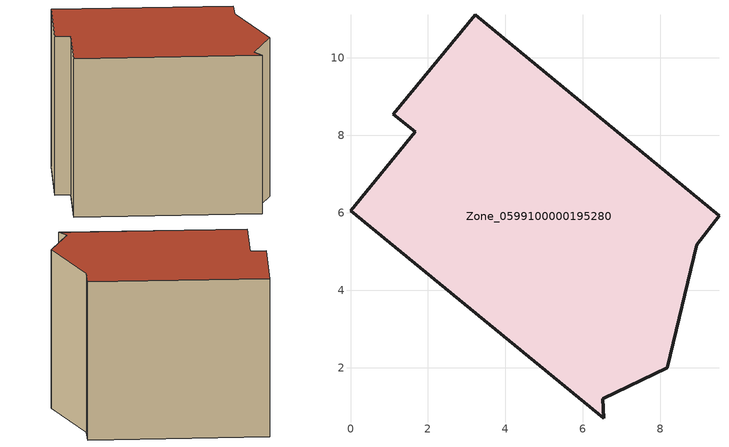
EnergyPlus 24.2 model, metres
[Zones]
Zone_0599100000195280
 floor ground (C_G): 8.17,2 6.51,1.2 6.53,0.7 0,6.06 1.67,8.1 1.11,8.55 3.22,11.12 9.51,5.93 8.94,5.17 z0
 wall outside (C_F): 3.22,11.12 1.11,8.55 1.67,8.1 0,6.06 6.53,0.7 6.51,1.2 8.17,2 8.94,5.17 9.51,5.93 3.22,11.12 z0:7.64
 roof outside (C_R): 6.51,1.2 8.17,2 8.94,5.17 9.51,5.93 3.22,11.12 1.11,8.55 1.67,8.1 0,6.06 6.53,0.7 z7.64
[BUILDING]
Pand.0599100000195280: North Axis=0; Terrain=City; Loads Convergence Tolerance Value=0.04; Temperature Convergence Tolerance Value=0.4; Solar Distribution=FullExterior; Maximum Number of Warmup Days=25; Minimum Number of Warmup Days=1
[Site:Location]
Rotterdam.The.Hague.AP_ZH_NLD Design_Conditions: Latitude=51.96; Longitude=4.45; Time Zone=1; Elevation=-4.5
[SITE:GROUNDTEMPERATURE:BUILDINGSURFACE]
18, 18, 18, 18, 18, 18, 18, 18, 18, 18, 18, 18
[MATERIAL] Thermal Absorptance=0.9; Solar Absorptance=0.7; Visible Absorptance=0.7
Name | Roughness | Thickness | Conductivity | Density | Specific Heat
G.TI.1946-1964 | MediumSmooth | 0.15 | 1 | 540 | 1210
F.TI.1946-1964 | Rough | 0.3 | 0.857143 | 1920 | 840
R.TI.1946-1964 | MediumRough | 0.2 | 0.277778 | 1500 | 1000
[CONSTRUCTION]
C_G: G.TI.1946-1964
C_F: F.TI.1946-1964
C_R: R.TI.1946-1964
[ZONE]
Zone_0599100000195280: Type=1; Multiplier=1; Ceiling Height=Autocalculate; Volume=Autocalculate; Floor Area=autocalculate; Part of Total Floor Area=Yes
[ZONEINFILTRATION:DESIGNFLOWRATE]
Infil_Zone_0599100000195280: Zone or ZoneList or Space or SpaceList=Zone_0599100000195280; Schedule=AlwaysOn; Design Flow Rate Calculation Method=Flow/Area; Flow Rate per Floor Area=0.003; Constant Term Coefficient=1; Temperature Term Coefficient=0; Velocity Term Coefficient=0; Velocity Squared Term Coefficient=0
[HVACTEMPLATE:ZONE:IDEALLOADSAIRSYSTEM]
Zone_0599100000195280: Maximum Heating Supply Air Temperature=50; Minimum Cooling Supply Air Temperature=13; Maximum Heating Supply Air Humidity Ratio=0.0156; Minimum Cooling Supply Air Humidity Ratio=0.0077; Heating Limit=NoLimit; Cooling Limit=NoLimit; Dehumidification Control Type=ConstantSensibleHeatRatio; Cooling Sensible Heat Ratio=0.7; Dehumidification Setpoint=60; Humidification Control Type=None; Humidification Setpoint=30; Outdoor Air Method=None; Outdoor Air Flow Rate per Person=0.00944; Outdoor Air Flow Rate per Zone Floor Area=0; Outdoor Air Flow Rate per Zone=0; Demand Controlled Ventilation Type=None; Outdoor Air Economizer Type=NoEconomizer; Heat Recovery Type=None; Sensible Heat Recovery Effectiveness=0.7; Latent Heat Recovery Effectiveness=0.65
[ZONECONTROL:THERMOSTAT]
ThermostatControl_Zone_0599100000195280: Zone or ZoneList=Zone_0599100000195280; Control Type Schedule=DualSetpointControlType; Control 1=Thermostat_Zone_0599100000195280; Temperature Difference Between Cutout And Setpoint=0
[THERMOSTATSETPOINT:DUALSETPOINT]
Thermostat_Zone_0599100000195280: Heating Setpoint Temperature Schedule=HeatingSetpoint_Zone_0599100000195280; Cooling Setpoint Temperature Schedule=CoolingSetpoint_Zone_0599100000195280
[SCHEDULE:COMPACT]
HeatingSetpoint_Zone_0599100000195280: Through: 12/31, For: AllDays, Until: 24:00, 21
CoolingSetpoint_Zone_0599100000195280: Through: 12/31, For: AllDays, Until: 24:00, 24
DualSetpointControlType: Through: 12/31, For: AllDays, Until: 24:00, 4
AlwaysOn: Through: 12/31, For: AllDays, Until: 24:00, 1
